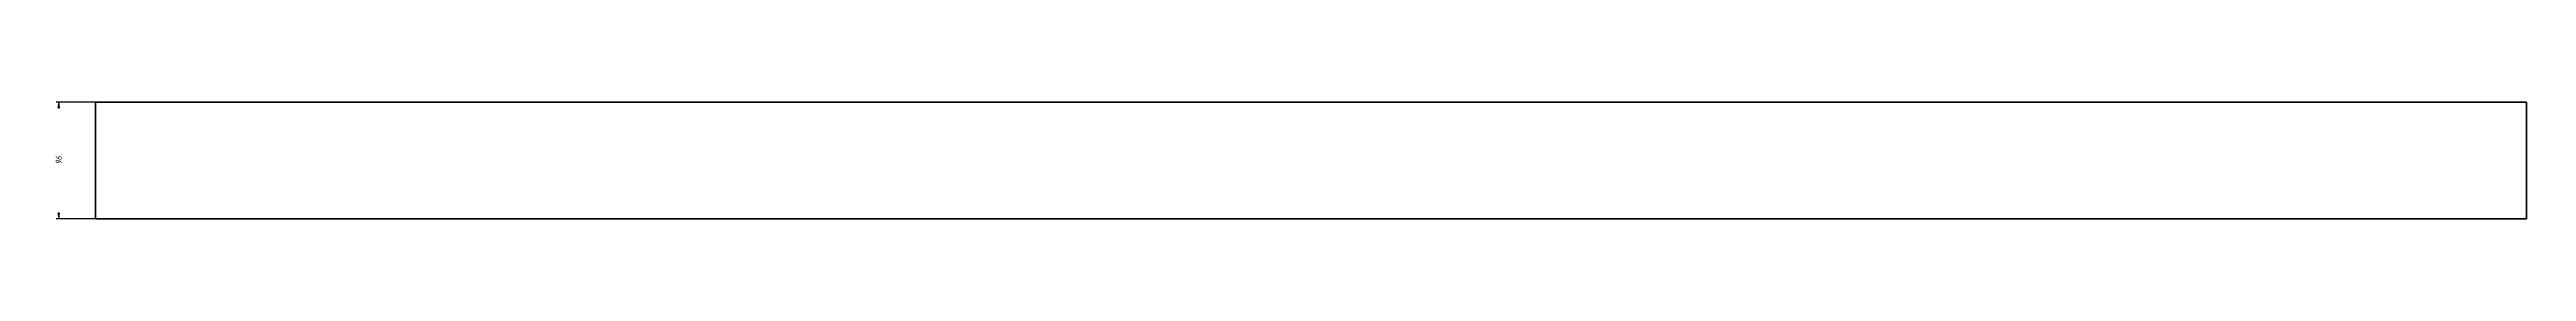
# Model space of a CAD drawing. Header units: millimetres. Extents: x -225 to 1803, y -153 to -57.
import ezdxf

# ---------------------------------------------------------------- set-up
doc = ezdxf.new("R2010")
doc.units = ezdxf.units.MM
doc.linetypes.add('K5LT_BASIC', pattern=[0])
doc.linetypes.add('K5LT_THIN', pattern=[0])
doc.layers.add('Системный слой', color=7, linetype='Continuous')
doc.styles.add('KDIMTEXTSTYLE', font='GOST_AU.SHX', dxfattribs={"width": 0.96, "oblique": 15, "height": 5})
doc.dimstyles.new('KDIMSTYLE (1.00)', dxfattribs={"dimtxt": 5, "dimasz": 1, "dimexe": 2, "dimexo": 0, "dimgap": 1, "dimtad": 1, "dimtxsty": 'KDIMTEXTSTYLE', "dimsah": 1, "dimcen": 0, "dimdle": 1, "dimadec": 0, "dimazin": 0, "dimtfac": 0.667, "dimtmove": 0, "dimatfit": 3, "dimfxl": 1, "dimtvp": 1, "dimtolj": 1, "dimtzin": 0, "dimarcsym": 0})

# ---------------------------------------------------------------- blocks, each defined once
blk = doc.blocks.new('KDIMARROW_01')
at = {"layer": 'Системный слой'}
blk.add_hatch(color=0, dxfattribs=at).paths.add_polyline_path([(0, 0), (-5, 0.7), (-4.5, 0), (-5, -0.7)])
at = {"layer": 'Системный слой', "color": 0, "linetype": 'K5LT_THIN', "lineweight": 18}
for p, q in [((-4.5, 0), (-5, 0.7)), ((-5, 0.7), (0, 0)), ((0, 0), (-5, -0.7)), ((-5, -0.7), (-4.5, 0)), ((0, 0), (-1, 0))]:
    blk.add_line(p, q, dxfattribs=at)

msp = doc.modelspace()

# ---------------------------------------------------------------- linework, layer by layer
at = {"layer": 'Системный слой', "color": 5, "linetype": 'K5LT_BASIC', "lineweight": 60, "true_color": 0x0000ff}
for p, q in [((-187.244, -152.965), (-187.244, -56.965)), ((-187.244, -56.965), (1802.756, -56.965)), ((1802.756, -56.965), (1802.756, -152.965)), ((1802.756, -152.965), (-187.244, -152.965))]:
    msp.add_line(p, q, dxfattribs=at)

# ---------------------------------------------------------------- dimensions: what is measured, and where the dimension line sits
at = {"layer": 'Системный слой', "color": 7}
msp.add_linear_dim(base=(-217.275, -56.965), p1=(-187.244, -152.965), p2=(-187.244, -56.965), angle=90, location=(-217.275, -104.965), dimstyle='KDIMSTYLE (1.00)', override={"dimexo": 0, "dimpost": '\\H5.0;\\W0.965;\\Q15;<>', "dimblk1": 'KDIMARROW_01', "dimblk2": 'KDIMARROW_01', "dimse1": 0, "dimse2": 0, "dimclrt": 7, "dimtolj": 1}, dxfattribs=at).render()

doc.saveas('drawing.dxf')
